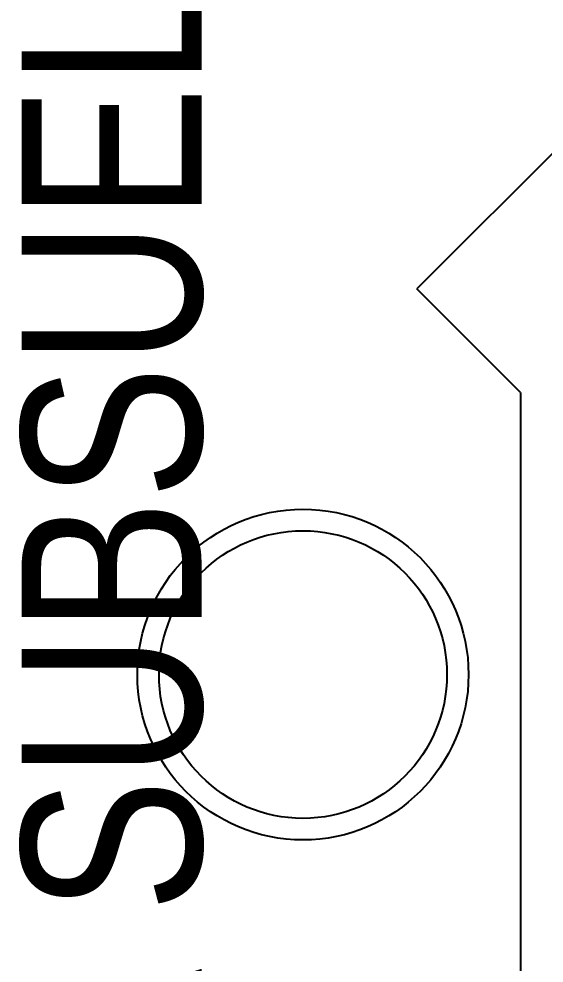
# Model space of a CAD drawing. Extents: x -30 to 1202, y 231 to 898.
# Drawn here: x 340.57 to 344.22, y 329.29 to 335.86 of the extents above; entities that cross this region are included whole.
import ezdxf

# ---------------------------------------------------------------- set-up
doc = ezdxf.new("R2010")
doc.units = 0
doc.header["$LTSCALE"] = 0.04
doc.layers.add('LEYENDAS', color=3, linetype='CONTINUOUS')
doc.layers.add('PISO', color=1, linetype='CONTINUOUS')
doc.styles.add('STYLE2', font='arial.ttf')

msp = doc.modelspace()

# ---------------------------------------------------------------- linework, layer by layer
at = {"layer": 'PISO'}
for p, q in [((345.1002, 335.7484), (343.3324, 333.9806)), ((344.0534, 333.2597), (343.3324, 333.9806)), ((344.0534, 333.2597), (344.0534, 329.1942))]:
    msp.add_line(p, q, dxfattribs=at)
for radius in [1.15, 1]:
    msp.add_circle((342.5415, 331.2976), radius, dxfattribs=at)

# ---------------------------------------------------------------- texts
at = {"layer": 'LEYENDAS', "style": 'STYLE2', "width": 0.8}
msp.add_text('INGRESO A SUBSUELO', height=1.25, rotation=90, dxfattribs=at).set_placement((341.837, 321.4923))

doc.saveas('drawing.dxf')
